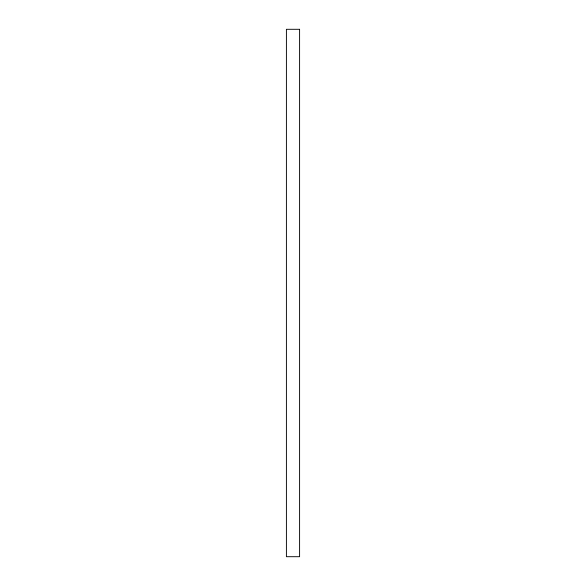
<?xml version="1.0" encoding="UTF-8"?>
<svg xmlns="http://www.w3.org/2000/svg" width="586" height="586" viewBox="0 0 586 586"><rect width="100%" height="100%" fill="white"/><g stroke="black" fill="none" stroke-linecap="round" stroke-linejoin="round"><path stroke-width="0.88" d="M299.593 29.3L286.408 29.3L286.408 556.7L299.593 556.7L299.593 29.3"/></g></svg>
